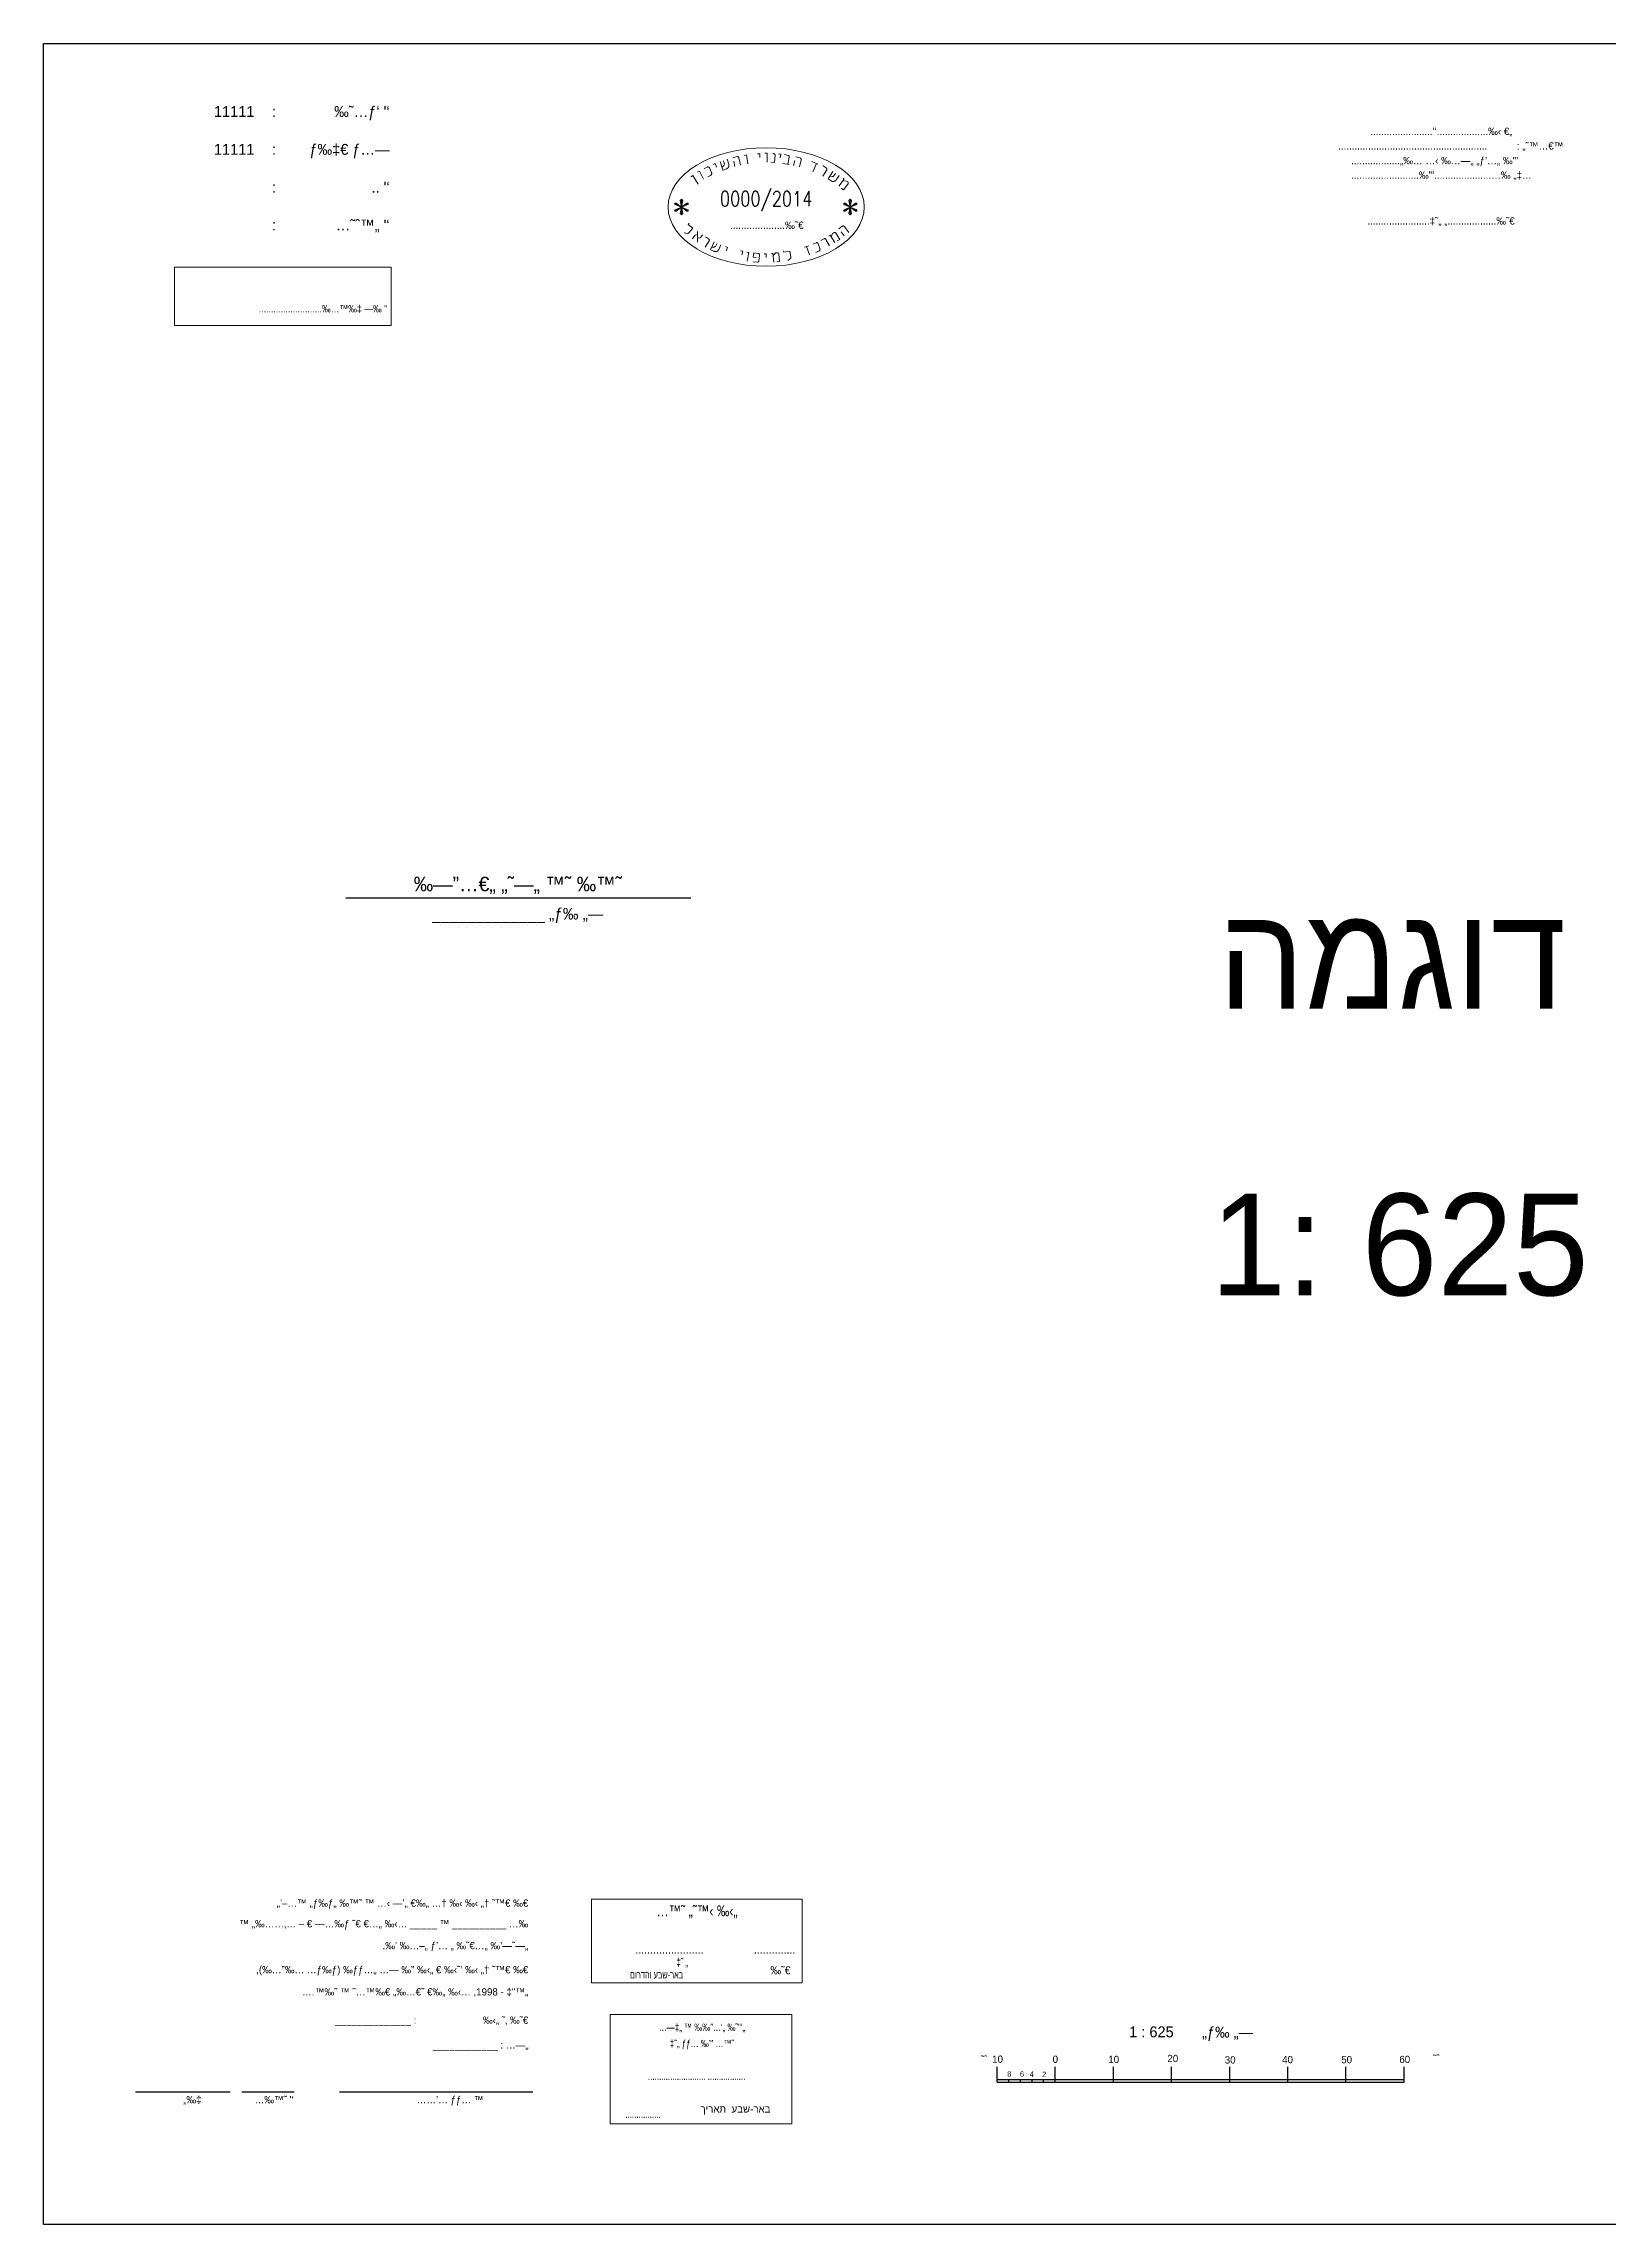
# Model space of a CAD drawing. Header units: millimetres. Extents: x 178072 to 181473, y 610673 to 612173.
# Drawn here: x 178071.7 to 178340.8, y 610673.2 to 611048.2 of the extents above; entities that cross this region are included whole.
import ezdxf
from ezdxf.enums import TextEntityAlignment as Align

# ---------------------------------------------------------------- set-up
doc = ezdxf.new("R2010")
doc.units = ezdxf.units.MM
doc.header["$LTSCALE"] = 6
doc.layers.add('DS-Hat', color=5, linetype='Continuous', lineweight=15)
doc.layers.add('T', color=6, linetype='Continuous', lineweight=15)
for name, color, linetype in [('REMARKS', 7, 'Continuous'), ('TR_GILAYON', 7, 'Continuous'), ('TR_GILYON', 7, 'Continuous')]:
    doc.layers.add(name, color=color, linetype=linetype)
doc.styles.add('C', font='complex.shx')
doc.styles.add('H', font='SIMPHEB')
doc.styles.add('HEBTEXT', font='HEBTXT.SHX')
doc.styles.add('style1', font='tovana02.shx')
doc.styles.add('TRHEBTXT', font='HEBTXT.SHX')

# ---------------------------------------------------------------- blocks, each defined once
blk = doc.blocks.new('RISH-MAX')
at = {"layer": 'TR_GILAYON'}
blk.add_lwpolyline([(0, 0), (0, 600), (700, 600), (700, 0)], close=True, dxfattribs=at)
blk = doc.blocks.new('5')
at = {"color": 3}
for p, q in [((-0.06996200431525068, 0.293887950342981), (0.004914705046381584, 0.293887950342981)), ((0.004914705046381584, 0.1688463168875813), (0.004667587193701195, 0.1688463168875813)), ((0.004914705046381584, 0.293887950342981), (0.004914705046381584, 0.1688463168875813))]:
    blk.add_line(p, q, dxfattribs=at)
blk = doc.blocks.new('8')
at = {"color": 3}
for p, q in [((-0.1519817995097128, 0.3006811191109549), (-0.1020639932686223, 0.3006811191109549)), ((-0.1020639932686223, 0.2255572918966422), (-0.1023111111213026, 0.2255572918966422)), ((-0.1020639932686223, 0.0006800459590685648), (-0.1023111111213026, 0.0006800459590685648)), ((-0.1020639932686223, 0.3006811191109549), (-0.1020639932686223, 0.0006800459590685648)), ((-0.00222838078644827, 0.3006811191109549), (-0.1020639932686223, 0.2255572918966422)), ((0.04768942545463517, 0.3006811191109549), (-0.00222838078644827, 0.3006811191109549)), ((-0.00222838078644827, 0.0006800459590685648), (0.09760723169572572, 0.0006800459590685648)), ((0.05164331109750009, 0.3004340012582745), (0.04768942545463517, 0.3006811191109549)), ((0.0555971967403579, 0.2999397655529172), (0.05164331109750009, 0.3004340012582745)), ((0.05930396453053532, 0.2991984119948832), (0.0555971967403579, 0.2999397655529172)), ((0.06325785017339314, 0.2982099405841687), (0.05930396453053532, 0.2991984119948832)), ((0.06696461796357767, 0.296727233468097), (0.06325785017339314, 0.2982099405841687)), ((0.0704242679010747, 0.2952445263520218), (0.06696461796357767, 0.296727233468097)), ((0.07388391783857884, 0.2932675835305929), (0.0704242679010747, 0.2952445263520218)), ((0.07709644992339548, 0.2910435228564872), (0.07388391783857884, 0.2932675835305929)), ((0.08030898200821923, 0.288572344329701), (0.07709644992339548, 0.2910435228564872)), ((0.08302727838768931, 0.2861011658029149), (0.08030898200821923, 0.288572344329701)), ((0.08574557476715228, 0.283135751570768), (0.08302727838768931, 0.2861011658029149)), ((0.08821675329393486, 0.2799232194859478), (0.08574557476715228, 0.283135751570768)), ((0.09044081396804415, 0.276710687401124), (0.08821675329393486, 0.2799232194859478)), ((0.09217063893679978, 0.2732510374636234), (0.09044081396804415, 0.276710687401124)), ((0.09390046390554829, 0.2697913875261229), (0.09217063893679978, 0.2732510374636234)), ((0.09538317102161642, 0.2660846197359419), (0.09390046390554829, 0.2697913875261229)), ((0.09637164243233087, 0.2623778519457645), (0.09538317102161642, 0.2660846197359419)), ((0.09711299599037204, 0.2584239663029031), (0.09637164243233087, 0.2623778519457645)), ((0.09760723169572572, 0.2544700806600453), (0.09711299599037204, 0.2584239663029031)), ((0.09760723169572572, 0.2507633128698643), (0.09760723169572572, 0.2544700806600453)), ((0.09760723169572572, 0.0006800459590685648), (0.09760723169572572, 0.2507633128698643))]:
    blk.add_line(p, q, dxfattribs=at)
blk = doc.blocks.new('1')
at = {"color": 3}
for p, q in [((-0.07784212359377563, 0.3528842936251166), (-0.07808924144645601, 0.3528842936251166)), ((-0.07784212359377563, 0.3029664873840296), (-0.07784212359377563, 0.3528842936251166)), ((0.1218291013705795, 0.3029664873840296), (-0.07784212359377563, 0.3029664873840296)), ((0, 0), (0.09983561248217399, 0.04991780624108699)), ((0.09983561248217399, 0.04991780624108699), (0.1032952624196781, 0.05362457403126797)), ((0.1032952624196781, 0.05362457403126797), (0.1065077945045019, 0.05733134182144894)), ((0.1065077945045019, 0.05733134182144894), (0.1092260908839648, 0.06128522746430676)), ((0.1092260908839648, 0.06128522746430676), (0.1119443872634278, 0.06548623095984496)), ((0.1119443872634278, 0.06548623095984496), (0.1141684479375371, 0.06993435230806)), ((0.1141684479375371, 0.06993435230806), (0.116145390758966, 0.07438247365627504)), ((0.116145390758966, 0.07438247365627504), (0.1178752157277216, 0.07883059500449008)), ((0.1178752157277216, 0.07883059500449008), (0.1193579228437898, 0.08352583420538551)), ((0.1193579228437898, 0.08352583420538551), (0.1203463942545042, 0.08846819125895777)), ((0.1203463942545042, 0.08846819125895777), (0.1213348656652187, 0.0931634304598532)), ((0.1213348656652187, 0.0931634304598532), (0.1218291013705795, 0.09810578751342547)), ((0.1218291013705795, 0.1030481445669977), (0.1218291013705795, 0.3029664873840296)), ((0.1218291013705795, 0.09810578751342547), (0.1218291013705795, 0.1030481445669977))]:
    blk.add_line(p, q, dxfattribs=at)
blk = doc.blocks.new('7')
at = {"color": 3}
for p, q in [((0.05063146496447501, 0.3006811191109549), (-0.0993690716114699, 0.3006811191109549)), ((-0.0993690716114699, 0.3006811191109549), (-0.0993690716114699, 0.1506805825350099)), ((-0.0993690716114699, 0.1506805825350099), (0.0007136587233844693, 0.1506805825350099)), ((-0.0993690716114699, 0.0006800459590685648), (0.05063146496447501, 0.0006800459590685648)), ((0.0007136587233844693, 0.1506805825350099), (0.0004665408707111851, 0.1506805825350099)), ((0.05458535060733283, 0.3004340012582745), (0.05063146496447501, 0.3006811191109549)), ((0.05063146496447501, 0.0006800459590685648), (0.05458535060733283, 0.0009271638117489545)), ((0.05829211839751736, 0.2999397655529172), (0.05458535060733283, 0.3004340012582745)), ((0.05458535060733283, 0.0009271638117489545), (0.05829211839751736, 0.001174281664425791)), ((0.06224600404037517, 0.2991984119948832), (0.05829211839751736, 0.2999397655529172)), ((0.05829211839751736, 0.001174281664425791), (0.06224600404037517, 0.001915635222463408)), ((0.06595277183055259, 0.2982099405841687), (0.06224600404037517, 0.2991984119948832)), ((0.06224600404037517, 0.001915635222463408), (0.06595277183055259, 0.003151224485854698)), ((0.06965953962073002, 0.296727233468097), (0.06595277183055259, 0.2982099405841687)), ((0.06595277183055259, 0.003151224485854698), (0.06965953962073002, 0.004386813749249541)), ((0.07311918955823415, 0.2952445263520218), (0.06965953962073002, 0.296727233468097)), ((0.06965953962073002, 0.004386813749249541), (0.07311918955823415, 0.006116638717998057)), ((0.07657883949573119, 0.2932675835305929), (0.07311918955823415, 0.2952445263520218)), ((0.07311918955823415, 0.006116638717998057), (0.07657883949573119, 0.008093581539426964)), ((0.08003848943323533, 0.2910435228564872), (0.07657883949573119, 0.2932675835305929)), ((0.07657883949573119, 0.008093581539426964), (0.08003848943323533, 0.01031764221353626)), ((0.08300390366537869, 0.288572344329701), (0.08003848943323533, 0.2910435228564872)), ((0.08003848943323533, 0.01031764221353626), (0.08300390366537869, 0.01254170288764556)), ((0.08596931789752205, 0.2861011658029149), (0.08300390366537869, 0.288572344329701)), ((0.08300390366537869, 0.01254170288764556), (0.08596931789752205, 0.01525999926710853)), ((0.08844049642431173, 0.283135751570768), (0.08596931789752205, 0.2861011658029149)), ((0.08596931789752205, 0.01525999926710853), (0.08844049642431173, 0.01822541349925189)), ((0.09091167495109431, 0.2799232194859478), (0.08844049642431173, 0.283135751570768)), ((0.08844049642431173, 0.01822541349925189), (0.09091167495109431, 0.02119082773139525)), ((0.09313573562520361, 0.276710687401124), (0.09091167495109431, 0.2799232194859478)), ((0.09091167495109431, 0.02119082773139525), (0.09313573562520361, 0.02465047766889938)), ((0.09511267844663251, 0.2732510374636234), (0.09313573562520361, 0.276710687401124)), ((0.09313573562520361, 0.02465047766889938), (0.09511267844663251, 0.02786300975371958)), ((0.09659538556270775, 0.2697913875261229), (0.09511267844663251, 0.2732510374636234)), ((0.09511267844663251, 0.02786300975371958), (0.09659538556270775, 0.03156977754390056)), ((0.09807809267877587, 0.2660846197359419), (0.09659538556270775, 0.2697913875261229)), ((0.09659538556270775, 0.03156977754390056), (0.09807809267877587, 0.03527654533408153)), ((0.09906656408949033, 0.2623778519457645), (0.09807809267877587, 0.2660846197359419)), ((0.09807809267877587, 0.03527654533408153), (0.09906656408949033, 0.03898331312425896)), ((0.09980791764752439, 0.2584239663029031), (0.09906656408949033, 0.2623778519457645)), ((0.09906656408949033, 0.03898331312425896), (0.09980791764752439, 0.04293719876712032)), ((0.1003021533528852, 0.2544700806600453), (0.09980791764752439, 0.2584239663029031)), ((0.09980791764752439, 0.04293719876712032), (0.1003021533528852, 0.04664396655729774)), ((0.1005492712055656, 0.2507633128698643), (0.1003021533528852, 0.2544700806600453)), ((0.1003021533528852, 0.04664396655729774), (0.1005492712055656, 0.05059785220015556)), ((0.1005492712055656, 0.05059785220015556), (0.1005492712055656, 0.2507633128698643))]:
    blk.add_line(p, q, dxfattribs=at)
blk = doc.blocks.new('6')
at = {"color": 3}
for p, q in [((-0.04026699066984207, 0.3006811191109549), (0.03460971869179019, 0.3006811191109549)), ((0.03460971869179019, 0.0006800459590685648), (0.0343626008391098, 0.0006800459590685648)), ((0.03460971869179019, 0.3006811191109549), (0.03460971869179019, 0.0006800459590685648))]:
    blk.add_line(p, q, dxfattribs=at)
blk = doc.blocks.new('9')
at = {"color": 3}
for p, q in [((-0.07391865020313304, 0.303398398456082), (0.07583476852013149, 0.303398398456082)), ((0.0009580591584992248, 0.003397325304195675), (0.0007109413058188352, 0.003397325304195675)), ((0.0009580591584992248, 0.303398398456082), (0.0009580591584992248, 0.003397325304195675)), ((0.07583476852013149, 0.303398398456082), (0.0755876506674511, 0.303398398456082))]:
    blk.add_line(p, q, dxfattribs=at)
blk = doc.blocks.new('0')
at = {"color": 3}
for p, q in [((-0.09626269296067846, 0.2970742190339948), (-0.09650981081335885, 0.2970742190339948)), ((0.02853182264203724, 0.2970742190339948), (-0.09626269296067846, 0.2970742190339948)), ((0.02284811203043091, -0.0004556755911053756), (0.02754335123132279, 0.001027031524966304)), ((0.02754335123132279, 0.001027031524966304), (0.03223859043222177, 0.002756856493718374)), ((0.03248570828489505, 0.2968271011813144), (0.02853182264203724, 0.2970742190339948)), ((0.03223859043222177, 0.002756856493718374), (0.03668671178043326, 0.00473379931514728)), ((0.03619247607507958, 0.2963328654759572), (0.03248570828489505, 0.2968271011813144)), ((0.0401463617179374, 0.2955915119179231), (0.03619247607507958, 0.2963328654759572)), ((0.03668671178043326, 0.00473379931514728), (0.04088771527597146, 0.007204977841933413)), ((0.04385312950811482, 0.2946030405072086), (0.0401463617179374, 0.2955915119179231)), ((0.04088771527597146, 0.007204977841933413), (0.04508871877150966, 0.009676156368719546)), ((0.04755989729829224, 0.293120333391137), (0.04385312950811482, 0.2946030405072086)), ((0.04508871877150966, 0.009676156368719546), (0.04904260441436747, 0.01264157060086291)), ((0.05126666508847677, 0.2916376262750617), (0.04755989729829224, 0.293120333391137)), ((0.04904260441436747, 0.01264157060086291), (0.05299649005722529, 0.01560698483300627)), ((0.05447919717330052, 0.2896606834536328), (0.05126666508847677, 0.2916376262750617)), ((0.05299649005722529, 0.01560698483300627), (0.05645613999472943, 0.0190666347705104)), ((0.05793884711079755, 0.2874366227795271), (0.05447919717330052, 0.2896606834536328)), ((0.05645613999472943, 0.0190666347705104), (0.05991578993222646, 0.02252628470801099)), ((0.06090426134294091, 0.284965444252741), (0.05793884711079755, 0.2874366227795271)), ((0.05991578993222646, 0.02252628470801099), (0.06288120416436982, 0.0264801703508688)), ((0.06386967557508427, 0.2824942657259548), (0.06090426134294091, 0.284965444252741)), ((0.06288120416436982, 0.0264801703508688), (0.06584661839651318, 0.03043405599372662)), ((0.06658797195455435, 0.2795288514938079), (0.06386967557508427, 0.2824942657259548)), ((0.06584661839651318, 0.03043405599372662), (0.06831779692330286, 0.03463505948926482)), ((0.06881203262865654, 0.2763163194089877), (0.06658797195455435, 0.2795288514938079)), ((0.06831779692330286, 0.03463505948926482), (0.07078897545008545, 0.03883606298479947)), ((0.07103609330276583, 0.273103787324164), (0.06881203262865654, 0.2763163194089877)), ((0.07078897545008545, 0.03883606298479947), (0.07276591827151435, 0.04328418433301806)), ((0.07301303612419474, 0.2696441373866634), (0.07103609330276583, 0.273103787324164)), ((0.07276591827151435, 0.04328418433301806), (0.07449574324026997, 0.04797942353390994)), ((0.07474286109294326, 0.2661844874491628), (0.07301303612419474, 0.2696441373866634)), ((0.07449574324026997, 0.04797942353390994), (0.0759784503563381, 0.05267466273480537)), ((0.0759784503563381, 0.2624777196589818), (0.07474286109294326, 0.2661844874491628)), ((0.07696692176705255, 0.2587709518688044), (0.0759784503563381, 0.2624777196589818)), ((0.0759784503563381, 0.05267466273480537), (0.07696692176705255, 0.0573699019357008)), ((0.07795539317776701, 0.254817066225943), (0.07696692176705255, 0.2587709518688044)), ((0.07696692176705255, 0.0573699019357008), (0.07770827532509372, 0.06231225898927306)), ((0.07770827532509372, 0.06231225898927306), (0.0782025110304474, 0.06725461604284533)), ((0.0782025110304474, 0.2508631805830852), (0.07795539317776701, 0.254817066225943)), ((0.07844962888312779, 0.2471564127929042), (0.0782025110304474, 0.2508631805830852)), ((0.0782025110304474, 0.06725461604284533), (0.07844962888312779, 0.07194985524374076)), ((0.07844962888312779, 0.07194985524374076), (0.07844962888312779, 0.2471564127929042)), ((-0.09626269296067846, -0.002926854117891509), (0.003572919521495521, -0.002926854117891509)), ((0.003572919521495521, -0.002926854117891509), (0.008515276575067787, -0.002679736265211119)), ((0.008515276575067787, -0.002679736265211119), (0.01321051577595966, -0.002185500559853892)), ((0.01321051577595966, -0.002185500559853892), (0.01815287282953193, -0.001444147001819829)), ((0.01815287282953193, -0.001444147001819829), (0.02284811203043091, -0.0004556755911053756))]:
    blk.add_line(p, q, dxfattribs=at)
blk = doc.blocks.new('3')
at = {"color": 3}
for p, q in [((-0.09322148987719459, 0.2990275471804686), (-0.09346860772987498, 0.2990275471804686)), ((0.03157302572552112, 0.2990275471804686), (-0.09322148987719459, 0.2990275471804686)), ((0.03552691136837893, 0.2987804293277883), (0.03157302572552112, 0.2990275471804686)), ((0.03948079701123675, 0.298286193622431), (0.03552691136837893, 0.2987804293277883)), ((0.04318756480142127, 0.297544840064397), (0.03948079701123675, 0.298286193622431)), ((0.04714145044427909, 0.2965563686536825), (0.04318756480142127, 0.297544840064397)), ((0.05060110038177612, 0.2950736615376108), (0.04714145044427909, 0.2965563686536825)), ((0.05430786817196065, 0.2935909544215356), (0.05060110038177612, 0.2950736615376108)), ((0.05776751810945768, 0.2916140116001067), (0.05430786817196065, 0.2935909544215356)), ((0.06098005019428143, 0.2893899509260009), (0.05776751810945768, 0.2916140116001067)), ((0.06394546442642479, 0.2869187723992148), (0.06098005019428143, 0.2893899509260009)), ((0.06691087865856815, 0.2844475938724287), (0.06394546442642479, 0.2869187723992148)), ((0.06962917503803823, 0.2814821796402818), (0.06691087865856815, 0.2844475938724287)), ((0.07210035356482081, 0.2782696475554616), (0.06962917503803823, 0.2814821796402818)), ((0.07407729638624971, 0.2750571154706378), (0.07210035356482081, 0.2782696475554616)), ((0.07605423920767862, 0.2715974655331372), (0.07407729638624971, 0.2750571154706378)), ((0.07778406417643424, 0.2681378155956367), (0.07605423920767862, 0.2715974655331372)), ((0.07901965343982198, 0.2644310478054557), (0.07778406417643424, 0.2681378155956367)), ((0.08025524270321682, 0.2607242800152783), (0.07901965343982198, 0.2644310478054557)), ((0.08099659626125089, 0.2567703943724169), (0.08025524270321682, 0.2607242800152783)), ((0.08149083196661167, 0.2528165087295591), (0.08099659626125089, 0.2567703943724169)), ((0.08149083196661167, 0.2491097409393781), (0.08149083196661167, 0.2528165087295591)), ((0.08149083196661167, -0.0009735259714176436), (0.08149083196661167, 0.2491097409393781))]:
    blk.add_line(p, q, dxfattribs=at)
blk = doc.blocks.new('11')
at = {"color": 3}
for p, q in [((-0.1031256652134331, 0.3002363087450384), (-0.1033727830661064, 0.3002363087450384)), ((-0.1031256652134331, 0.1751946752896387), (-0.1033727830661064, 0.1751946752896387)), ((0.04687487136251178, 0.3002363087450384), (-0.1031256652134331, 0.3002363087450384)), ((-0.1031256652134331, 0.0002352355931520833), (-0.1031256652134331, 0.1751946752896387)), ((0.0508287570053696, 0.299989190892358), (0.04687487136251178, 0.3002363087450384)), ((0.05453552479554702, 0.2994949551870008), (0.0508287570053696, 0.299989190892358)), ((0.05848941043840483, 0.2987536016289667), (0.05453552479554702, 0.2994949551870008)), ((0.06219617822858936, 0.2977651302182522), (0.05848941043840483, 0.2987536016289667)), ((0.06590294601876678, 0.2962824231021806), (0.06219617822858936, 0.2977651302182522)), ((0.0696097138089442, 0.2947997159861053), (0.06590294601876678, 0.2962824231021806)), ((0.07282224589376796, 0.2928227731646764), (0.0696097138089442, 0.2947997159861053)), ((0.0762818958312721, 0.2905987124905707), (0.07282224589376796, 0.2928227731646764)), ((0.07924731006341545, 0.2881275339637845), (0.0762818958312721, 0.2905987124905707)), ((0.08221272429555881, 0.2856563554369984), (0.07924731006341545, 0.2881275339637845)), ((0.0846839028223485, 0.2826909412048515), (0.08221272429555881, 0.2856563554369984)), ((0.08715508134913108, 0.2794784091200313), (0.0846839028223485, 0.2826909412048515)), ((0.08937914202324038, 0.2762658770352076), (0.08715508134913108, 0.2794784091200313)), ((0.09135608484466928, 0.272806227097707), (0.08937914202324038, 0.2762658770352076)), ((0.0930859098134178, 0.2693465771602064), (0.09135608484466928, 0.272806227097707)), ((0.09432149907681264, 0.2656398093700254), (0.0930859098134178, 0.2693465771602064)), ((0.0953099704875271, 0.261933041579848), (0.09432149907681264, 0.2656398093700254)), ((0.09605132404556116, 0.2579791559369866), (0.0953099704875271, 0.261933041579848)), ((0.09654555975092194, 0.2540252702941288), (0.09605132404556116, 0.2579791559369866)), ((0.09679267760360233, 0.2503185025039478), (0.09654555975092194, 0.2540252702941288)), ((0.09679267760360233, 0.0002352355931520833), (0.09679267760360233, 0.2503185025039478))]:
    blk.add_line(p, q, dxfattribs=at)
blk = doc.blocks.new('4')
at = {"color": 3}
for p, q in [((-0.1196809798810463, 0.2990275471804686), (-0.1196809798810463, -0.0009735259714176436)), ((-0.1196809798810463, 0.09910920436343673), (-0.04480427051941405, 0.1364240001179127)), ((-0.04480427051941405, 0.1364240001179127), (-0.01984536739887233, 0.1613829032384579)), ((-0.01984536739887233, 0.1613829032384579), (-0.007489474764938109, 0.1865889242116801)), ((-0.007489474764938109, 0.2864245366938576), (-0.007736592617618498, 0.2864245366938576)), ((-0.007489474764938109, 0.1865889242116801), (-0.007489474764938109, 0.2864245366938576)), ((0.017716546208284, -0.0002321724133800274), (0.02389449252525111, 0.0005091811446540362)), ((0.02389449252525111, 0.0005091811446540362), (0.0303195566948915, 0.001497652555368489)), ((0.0303195566948915, 0.001497652555368489), (0.03649750301185861, 0.002980359671440169)), ((0.03649750301185861, 0.002980359671440169), (0.04242833147614533, 0.004710184640192239)), ((0.04242833147614533, 0.004710184640192239), (0.04835915994043916, 0.006687127461621145)), ((0.04835915994043916, 0.006687127461621145), (0.05428998840472588, 0.009158305988407278)), ((0.05428998840472588, 0.009158305988407278), (0.0599736990163322, 0.0118766023678738)), ((0.0599736990163322, 0.0118766023678738), (0.06565740962794564, 0.01459489874733677)), ((0.06565740962794564, 0.01459489874733677), (0.07109400238687158, 0.01780743083216052)), ((0.07109400238687158, 0.01780743083216052), (0.07653059514580463, 0.0215141986223415)), ((0.07653059514580463, 0.0215141986223415), (0.08147295219937689, 0.02522096641251892)), ((0.08147295219937689, 0.02522096641251892), (0.08641530925294916, 0.02917485205538028)), ((0.08641530925294916, 0.02917485205538028), (0.09111054845384103, 0.03337585555091493)), ((0.09111054845384103, 0.03337585555091493), (0.09555866980205963, 0.03782397689912997)), ((0.09555866980205963, 0.03782397689912997), (0.09975967329759783, 0.0425192161000254)), ((0.09975967329759783, 0.0425192161000254), (0.103960676793136, 0.04746157315359767)), ((0.103960676793136, 0.04746157315359767), (0.1076674445833135, 0.05265104805985032)), ((0.1076674445833135, 0.05265104805985032), (0.1111270945208176, 0.05784052296610298)), ((0.1111270945208176, 0.05784052296610298), (0.1143396266056342, 0.06327711572503247)), ((0.1143396266056342, 0.06327711572503247), (0.1173050408377776, 0.06896082633664236)), ((0.1173050408377776, 0.06896082633664236), (0.1197762193645673, 0.07464453694825224)), ((0.1197762193645673, 0.07464453694825224), (0.122247397891357, 0.08057536541253896)), ((0.122247397891357, 0.08057536541253896), (0.1242243407127859, 0.08650619387682568)), ((0.1242243407127859, 0.08650619387682568), (0.1259541656815344, 0.09268414019379279)), ((0.1259541656815344, 0.09268414019379279), (0.1274368727976025, 0.0988620865107599)), ((0.1274368727976025, 0.0988620865107599), (0.1284253442083241, 0.1050400328277235)), ((0.1284253442083241, 0.1050400328277235), (0.1294138156190314, 0.1114650969973709)), ((0.1294138156190314, 0.1114650969973709), (0.1299080513243922, 0.1176430433143345)), ((0.1299080513243922, 0.2990275471804686), (0.1296609334717118, 0.2990275471804686)), ((0.1299080513243922, 0.124068107483982), (0.1299080513243922, 0.2990275471804686)), ((0.1299080513243922, 0.1176430433143345), (0.1299080513243922, 0.124068107483982)), ((-0.1196809798810463, -0.0009735259714176436), (0.005113535721676499, -0.0009735259714176436)), ((0.005113535721676499, -0.0009735259714176436), (0.0112914820386365, -0.000726408118737254)), ((0.0112914820386365, -0.000726408118737254), (0.017716546208284, -0.0002321724133800274))]:
    blk.add_line(p, q, dxfattribs=at)
blk = doc.blocks.new('2')
at = {"color": 3}
for p, q in [((-0.1071464263888373, 0.2990275471804686), (0.09252479857551066, -0.0009735259714176436)), ((-0.1066521906834836, 0.1317287609170208), (-0.1071464263888373, 0.1280219931268398)), ((-0.1071464263888373, 0.1280219931268398), (-0.1071464263888373, 0.124068107483982)), ((-0.1071464263888373, 0.124068107483982), (-0.1071464263888373, -0.0009735259714176436)), ((-0.1059108371254496, 0.1356826465598786), (-0.1066521906834836, 0.1317287609170208)), ((-0.1046752478620547, 0.1393894143500596), (-0.1059108371254496, 0.1356826465598786)), ((-0.1034396585986599, 0.143096182140237), (-0.1046752478620547, 0.1393894143500596)), ((-0.1017098336299114, 0.146802949930418), (-0.1034396585986599, 0.143096182140237)), ((-0.09973289080848247, 0.1500154820152382), (-0.1017098336299114, 0.146802949930418)), ((-0.09775594798705356, 0.1534751319527423), (-0.09973289080848247, 0.1500154820152382)), ((-0.09528476946026387, 0.1564405461848857), (-0.09775594798705356, 0.1534751319527423)), ((-0.0925664730808009, 0.159405960417029), (-0.09528476946026387, 0.1564405461848857)), ((-0.06760756996025208, 0.1843648635375708), (-0.0925664730808009, 0.159405960417029)), ((0.0280270390263837, 0.1136891576714767), (0.07794484526747425, 0.1636069639125672)), ((0.07794484526747425, 0.1636069639125672), (0.08066314164693722, 0.1665723781447106)), ((0.08066314164693722, 0.1665723781447106), (0.0831343201737269, 0.169537792376854)), ((0.0831343201737269, 0.169537792376854), (0.0853583808478291, 0.1727503244616777)), ((0.0853583808478291, 0.1727503244616777), (0.08708820581658472, 0.1762099743991783)), ((0.08708820581658472, 0.1762099743991783), (0.08881803078533324, 0.1799167421893557)), ((0.08881803078533324, 0.1799167421893557), (0.09005362004872808, 0.1836235099795367)), ((0.09005362004872808, 0.1836235099795367), (0.09128920931212292, 0.1873302777697177)), ((0.09128920931212292, 0.1873302777697177), (0.09203056287015698, 0.1912841634125755)), ((0.09203056287015698, 0.1912841634125755), (0.09252479857551066, 0.1949909312027565)), ((0.09252479857551066, 0.2990275471804686), (0.09227768072283027, 0.2990275471804686)), ((0.09252479857551066, 0.1989448168456143), (0.09252479857551066, 0.2990275471804686)), ((0.09252479857551066, 0.1949909312027565), (0.09252479857551066, 0.1989448168456143)), ((-0.1071464263888373, -0.0009735259714176436), (-0.1073935442415177, -0.0009735259714176436)), ((0.09252479857551066, -0.0009735259714176436), (0.09227768072283027, -0.0009735259714176436))]:
    blk.add_line(p, q, dxfattribs=at)
blk = doc.blocks.new('13')
at = {"color": 3}
for p, q in [((-0.02027562593482202, 0.2994187105236676), (-0.02059065951062422, 0.2994187105236676)), ((0.004612026553743931, 0.2994187105236676), (-0.02027562593482202, 0.2994187105236676)), ((0.009022496615010311, 0.2991036769478619), (0.004612026553743931, 0.2994187105236676)), ((0.01343296667626959, 0.2987886433720597), (0.009022496615010311, 0.2991036769478619)), ((0.01752840316173376, 0.297843542644646), (0.01343296667626959, 0.2987886433720597)), ((0.02162383964719083, 0.2962683747656207), (0.01752840316173376, 0.297843542644646)), ((0.02571927613264791, 0.2946932068865991), (0.02162383964719083, 0.2962683747656207)), ((0.02949967904230277, 0.2928030054317716), (0.02571927613264791, 0.2946932068865991)), ((0.03328008195195764, 0.2902827368253362), (0.02949967904230277, 0.2928030054317716)), ((0.0367454512858103, 0.2877624682188973), (0.03328008195195764, 0.2902827368253362)), ((0.03989578704385366, 0.2849271660366561), (0.0367454512858103, 0.2877624682188973)), ((0.04304612280190412, 0.281461796702807), (0.03989578704385366, 0.2849271660366561)), ((0.04556639140833596, 0.2779964273689579), (0.04304612280190412, 0.281461796702807)), ((0.0477716264389727, 0.2745310580351052), (0.04556639140833596, 0.2779964273689579)), ((0.04997686146960234, 0.2704356215496482), (0.0477716264389727, 0.2745310580351052)), ((0.05155202934862757, 0.2666552186399933), (0.04997686146960234, 0.2704356215496482)), ((0.05281216365184349, 0.2622447485787269), (0.05155202934862757, 0.2666552186399933)), ((0.05375726437925721, 0.2581493120932663), (0.05281216365184349, 0.2622447485787269)), ((0.05438733153086872, 0.2537388420320035), (0.05375726437925721, 0.2581493120932663)), ((0.05470236510667092, 0.2493283719707406), (0.05438733153086872, 0.2537388420320035)), ((0.05470236510667092, -0.0004932536422934675), (0.05470236510667092, 0.2493283719707406)), ((-0.07036596448774901, -0.0004932536422934675), (0.05470236510667092, -0.0004932536422934675))]:
    blk.add_line(p, q, dxfattribs=at)
blk = doc.blocks.new('14')
at = {"color": 3}
for p, q in [((-0.1123556713333613, 0.2994187105236676), (-0.1126707049091635, 0.2994187105236676)), ((0.01271265826105861, 0.2994187105236676), (-0.1123556713333613, 0.2994187105236676)), ((0.01712312832232499, 0.2991036769478619), (0.01271265826105861, 0.2994187105236676)), ((0.02121856480778206, 0.2987886433720597), (0.01712312832232499, 0.2991036769478619)), ((0.02562903486904844, 0.297843542644646), (0.02121856480778206, 0.2987886433720597)), ((0.02972447135450551, 0.2962683747656207), (0.02562903486904844, 0.297843542644646)), ((0.03381990783996258, 0.2946932068865991), (0.02972447135450551, 0.2962683747656207)), ((0.03760031074961745, 0.2928030054317716), (0.03381990783996258, 0.2946932068865991)), ((0.04138071365927232, 0.2902827368253362), (0.03760031074961745, 0.2928030054317716)), ((0.04484608299312498, 0.2877624682188973), (0.04138071365927232, 0.2902827368253362)), ((0.04799641875116833, 0.2849271660366561), (0.04484608299312498, 0.2877624682188973)), ((0.05083172093340949, 0.281461796702807), (0.04799641875116833, 0.2849271660366561)), ((0.05366702311565064, 0.2779964273689579), (0.05083172093340949, 0.281461796702807)), ((0.05587225814628738, 0.2745310580351052), (0.05366702311565064, 0.2779964273689579)), ((0.05776245960111481, 0.2704356215496482), (0.05587225814628738, 0.2745310580351052)), ((0.05965266105594225, 0.2666552186399933), (0.05776245960111481, 0.2704356215496482)), ((0.06091279535915817, 0.2622447485787269), (0.05965266105594225, 0.2666552186399933)), ((0.06185789608657188, 0.2581493120932663), (0.06091279535915817, 0.2622447485787269)), ((0.0624879632381834, 0.2537388420320035), (0.06185789608657188, 0.2581493120932663)), ((0.0624879632381834, 0.2493283719707406), (0.0624879632381834, 0.2537388420320035)), ((0.0624879632381834, -0.0004932536422934675), (0.0624879632381834, 0.2493283719707406)), ((-0.1123556713333613, -0.0004932536422934675), (0.1125783017911104, -0.0004932536422934675)), ((0.1125783017911104, -0.0004932536422934675), (0.1122632682153082, -0.0004932536422934675))]:
    blk.add_line(p, q, dxfattribs=at)
blk = doc.blocks.new('12')
at = {"color": 3}
for p, q in [((-0.1067236050598765, 0.2964968092082927), (0.1182103680645952, 0.2964968092082927)), ((0.06812002951166818, 0.2964968092082927), (0.06812002951166818, -0.00341515495766842)), ((0.1182103680645952, 0.2964968092082927), (0.117895334488793, 0.2964968092082927))]:
    blk.add_line(p, q, dxfattribs=at)
blk = doc.blocks.new('15')
at = {"color": 3}
for p, q in [((-0.04181391118222422, 0.2960853665096117), (0.03312973365292038, 0.2960853665096117)), ((0.03312973365292038, 0.2960853665096117), (0.03312973365292038, -0.05391515764663524)), ((0.03312973365292038, -0.05391515764663524), (0.03307703066780476, -0.05391515764663524))]:
    blk.add_line(p, q, dxfattribs=at)
blk = doc.blocks.new('Bekoret-stamp')
at = {"layer": 'DS-Hat'}
for p, q in [((-2.474105619020378, 0.0953295842334434), (-2.438453273765802, 0.0953295842334434)), ((-2.474105619020378, 0.0953295842334434), (-2.117331093620713, -0.1190866330018245)), ((-2.474105619020378, 0.0953295842334434), (-2.474105619020378, 0.05967723897886756)), ((-2.117331093620713, 0.0953295842334434), (-2.474105619020378, -0.1190866330018245)), ((-2.474105619020378, 0.05967723897886756), (-2.117331093620713, -0.08318321489334224)), ((-2.117331093620713, 0.05967723897886756), (-2.474105619020378, -0.08318321489334224)), ((-2.438453273765802, 0.0953295842334434), (-2.152983438875289, -0.1190866330018245)), ((-2.152983438875289, 0.0953295842334434), (-2.438453273765802, -0.1190866330018245)), ((-2.295843892747499, 0.2025376928510738), (-2.331496238002075, 0.1666342747425915)), ((-2.331496238002075, 0.1666342747425915), (-2.259940474639016, -0.1903913235109762)), ((-2.259940474639016, 0.1666342747425915), (-2.331496238002075, -0.1903913235109762)), ((-2.295843892747499, 0.2025376928510738), (-2.295843892747499, -0.226043668765552)), ((-2.295843892747499, 0.2025376928510738), (-2.259940474639016, 0.1666342747425915)), ((-2.117331093620713, 0.0953295842334434), (-2.152983438875289, 0.0953295842334434)), ((-2.117331093620713, 0.0953295842334434), (-2.117331093620713, 0.05967723897886756)), ((2.443212990068929, 0.0953295842334434), (2.086438464669264, -0.1190866330018245)), ((2.086438464669264, 0.0953295842334434), (2.12209080992384, 0.0953295842334434)), ((2.086438464669264, 0.0953295842334434), (2.443212990068929, -0.1190866330018245)), ((2.086438464669264, 0.0953295842334434), (2.086438464669264, 0.05967723897886756)), ((2.443212990068929, 0.05967723897886756), (2.086438464669264, -0.08318321489334224)), ((2.086438464669264, 0.05967723897886756), (2.443212990068929, -0.08318321489334224)), ((2.407560644814353, 0.0953295842334434), (2.12209080992384, -0.1190866330018245)), ((2.12209080992384, 0.0953295842334434), (2.407560644814353, -0.1190866330018245)), ((2.26495126379605, 0.2025376928510738), (2.229047845687568, 0.1666342747425915)), ((2.300603609050626, 0.1666342747425915), (2.229047845687568, -0.1903913235109762)), ((2.229047845687568, 0.1666342747425915), (2.300603609050626, -0.1903913235109762)), ((2.26495126379605, 0.2025376928510738), (2.300603609050626, 0.1666342747425915)), ((2.26495126379605, 0.2025376928510738), (2.26495126379605, -0.226043668765552)), ((2.443212990068929, 0.0953295842334434), (2.407560644814353, 0.0953295842334434)), ((2.443212990068929, 0.0953295842334434), (2.443212990068929, 0.05967723897886756)), ((-2.474105619020378, -0.1190866330018245), (-2.474356691874284, -0.1190866330018245)), ((-2.474105619020378, -0.1190866330018245), (-2.474356691874284, -0.1190866330018245)), ((-2.474105619020378, -0.1190866330018245), (-2.474356691874284, -0.1190866330018245)), ((-2.474105619020378, -0.08318321489334224), (-2.474105619020378, -0.1190866330018245)), ((-2.438453273765802, -0.1190866330018245), (-2.474105619020378, -0.1190866330018245)), ((-2.331496238002075, -0.1903913235109762), (-2.295843892747499, -0.226043668765552)), ((-2.295843892747499, -0.226043668765552), (-2.296094965601405, -0.226043668765552)), ((-2.295843892747499, -0.226043668765552), (-2.296094965601405, -0.226043668765552)), ((-2.295843892747499, -0.226043668765552), (-2.296094965601405, -0.226043668765552)), ((-2.259940474639016, -0.1903913235109762), (-2.295843892747499, -0.226043668765552)), ((-2.152983438875289, -0.1190866330018245), (-2.117331093620713, -0.1190866330018245)), ((-2.117331093620713, -0.1190866330018245), (-2.117582166474619, -0.1190866330018245)), ((-2.117331093620713, -0.1190866330018245), (-2.117582166474619, -0.1190866330018245)), ((-2.117331093620713, -0.1190866330018245), (-2.117582166474619, -0.1190866330018245)), ((-2.117331093620713, -0.08318321489334224), (-2.117331093620713, -0.1190866330018245)), ((2.086438464669264, -0.08318321489334224), (2.086438464669264, -0.1190866330018245)), ((2.12209080992384, -0.1190866330018245), (2.086438464669264, -0.1190866330018245)), ((2.086438464669264, -0.1190866330018245), (2.086689537523171, -0.1190866330018245)), ((2.086438464669264, -0.1190866330018245), (2.086689537523171, -0.1190866330018245)), ((2.086438464669264, -0.1190866330018245), (2.086689537523171, -0.1190866330018245)), ((2.229047845687568, -0.1903913235109762), (2.26495126379605, -0.226043668765552)), ((2.300603609050626, -0.1903913235109762), (2.26495126379605, -0.226043668765552)), ((2.26495126379605, -0.226043668765552), (2.265202336649956, -0.226043668765552)), ((2.26495126379605, -0.226043668765552), (2.265202336649956, -0.226043668765552)), ((2.26495126379605, -0.226043668765552), (2.265202336649956, -0.226043668765552)), ((2.407560644814353, -0.1190866330018245), (2.443212990068929, -0.1190866330018245)), ((2.443212990068929, -0.08318321489334224), (2.443212990068929, -0.1190866330018245)), ((2.443212990068929, -0.1190866330018245), (2.443464062922835, -0.1190866330018245)), ((2.443212990068929, -0.1190866330018245), (2.443464062922835, -0.1190866330018245)), ((2.443212990068929, -0.1190866330018245), (2.443464062922835, -0.1190866330018245))]:
    blk.add_line(p, q, dxfattribs=at)
at = {"layer": 'DS-Hat', "color": 0}
blk.add_ellipse((-0.008766241118230766, -0.00931408090162833), major_axis=(-2.650000000000006, 0), ratio=0.6037735849056609, dxfattribs=at)
at = {"layer": 'DS-Hat', "yscale": 0.8000000000000007, "zscale": 0.8}
for name, p, xscale, rotation in [('4', (-1.084192066557591, 1.020018395428622), 0.8000000000000029, 18.83765743794297), ('11', (-0.7723227860986341, 1.106472056660611), 0.799999999999997, 13.32787042028223), ('6', (-0.5279611590480684, 1.151914353181375), 0.800000000000003, 9.154380431653385), ('5', (-0.1790026905512079, 1.188884620728398), 0.8000000000000012, 1.430828361940178), ('13', (0.1720324841045908, 1.194988894721703), 0.7999999999999999, 355.6051712308935), ('5', (0.3422761221497268, 1.180409482853459), 0.7999999999999987, 350.7354567750727), ('14', (0.5271120267068454, 1.151250678646306), 0.8000000000000015, 348.8804082319238), ('11', (0.8140941288465484, 1.088073272785699), 0.7999999999999989, 346.6868322376179), ('12', (1.208086541998654, 0.9665782389814552), 0.800000000000002, 335.7912327964297), ('15', (-1.887617047247836, 0.6255666783045477), 0.7999999999999973, 32.33801736962504), ('6', (-1.722352320416469, 0.7318395116357621), 0.7999999999999998, 27.9079993218037), ('0', (-1.518645792347918, 0.8417077154758914), 0.7999999999999978, 23.94367715482451), ('5', (-1.307728436253257, 0.938968091685382), 0.7999999999999975, 20.60682103324649), ('3', (1.470748113877981, 0.8548028195991471), 0.7999999999999994, 329.6429875729256), ('4', (1.743137912616952, 0.6992892036707836), 0.8, 326.3333279997032), ('8', (2.015527711355929, 0.5000373716670232), 0.7999999999999976, 321.8259527941418), ('1', (-2.220270828760924, -0.7080203294940368), 0.8000000000000023, 320.9309544397398), ('11', (2.165258723082495, -0.7423514623789309), 0.7999999999999995, 37.66971197814314), ('2', (-1.926159193949907, -0.9169026952978605), 0.7999999999999976, 325.8230851544508), ('3', (-1.707144637495709, -1.063088709549742), 0.7999999999999982, 328.9349136876143), ('4', (-1.423287491249312, -1.205119115758972), 0.8000000000000036, 335.3633170391548), ('5', (-1.137453337700343, -1.320252897649663), 0.7999999999999995, 339.9602327585634), ('1', (0.578655504907978, -1.458913261109178), 0.7999999999999964, 10.79506172523626), ('9', (1.161278278697559, -1.305699539024122), 0.7999999999999967, 18.41974357375568), ('0', (1.403946542977302, -1.205865704654581), 0.7999999999999975, 20.37831899591846), ('3', (1.641781613416192, -1.092112531668764), 0.7999999999999998, 27.66020751884547), ('8', (1.913074054455137, -0.9277571632351673), 0.8000000000000012, 31.98259925278809), ('5', (-0.6989324792103631, -1.435098751393316), 0.7999999999999992, 346.726467819538), ('6', (-0.5463846705014603, -1.468439068941503), 0.800000000000002, 349.1485643090203), ('7', (-0.288960218848338, -1.497016482573525), 0.8000000000000015, 353.8255007810028), ('8', (0.2783269872962322, -1.49091694767689), 0.7999999999999989, 5.459037805532819)]:
    blk.add_blockref(name, p, dxfattribs=dict(at, xscale=xscale, rotation=rotation))
at = {"layer": 'DS-Hat', "xscale": 0.7999999999999972, "yscale": 0.8000000000000007, "zscale": 0.8}
for name, p in [('6', (-0.01008999558641932, 1.199647870989338)), ('5', (-0.008766241118237872, -1.509149445000254))]:
    blk.add_blockref(name, p, dxfattribs=at)
at = {"layer": 'DS-Hat', "style": 'H'}
blk.add_text('....................‰˜€', height=0.2, dxfattribs=at).set_placement((0.01008999481182826, -0.6032335939274667), align=Align.CENTER)
at = {"layer": 'DS-Hat', "style": 'C', "width": 0.8}
blk.add_attdef('0000/00', text='', height=0.4, dxfattribs=at).set_placement((-0.008532125891676401, 0.1847440576336332), align=Align.MIDDLE)
blk = doc.blocks.new('SCL625')
at = {"layer": 'TR_GILAYON'}
for p, q in [((-63.00623434921772, 24.81620013510383), (-63.00623434921772, 29.01620013510365)), ((-63.00623434921772, 24.81620013510383), (-63.00623434921772, 29.01620013510365)), ((-63.00623434921772, 25.51620013510365), (48.99376565078228, 25.51620013510365)), ((-63.00623434921772, 24.81620013510383), (48.99376565078228, 24.81620013510383)), ((-59.80623434921772, 24.81620013510383), (-59.80623434921772, 25.51620013510365)), ((-56.60623434921771, 24.81620013510383), (-56.60623434921771, 25.51620013510365)), ((-53.40623434921771, 24.81620013510383), (-53.40623434921771, 25.51620013510365)), ((-50.20623434921771, 24.81620013510383), (-50.20623434921771, 25.51620013510365)), ((-47.00623434921772, 24.81620013510383), (-47.00623434921772, 29.01620013510365)), ((-47.00623434921772, 24.81620013510383), (-47.00623434921772, 25.51620013510365)), ((-31.00623434921772, 24.81620013510383), (-31.00623434921772, 29.01620013510365)), ((-15.00623434921772, 24.81620013510383), (-15.00623434921772, 29.01620013510365)), ((0.9937656507822794, 24.81620013510383), (0.9937656507822794, 29.01620013510365)), ((16.99376565078228, 24.81620013510383), (16.99376565078228, 29.01620013510365)), ((32.99376565078228, 24.81620013510383), (32.99376565078228, 29.01620013510365)), ((48.99376565078228, 24.81620013510383), (48.99376565078228, 29.01620013510365))]:
    blk.add_line(p, q, dxfattribs=at)
at = {"layer": 'TR_GILAYON', "style": 'HEBTEXT'}
for s, height, p in [('1 : 625', 3, (-26.67807728652861, 37.12443142963139)), ('„ƒ‰ „—', 3, (-6.601113938075287, 37.02774274983949)), ('0', 2, (-47.72991882216997, 30.08532468277531)), ('10', 2, (-32.40982892556276, 30.02578901170318)), ('20', 2, (-16.14696488878463, 30.28360937988873)), ('30', 2, (-0.3554883189088069, 29.89512421678774)), ('40', 2, (15.43598904460072, 29.98618233424168)), ('50 ', 2, (31.69885308137885, 29.98618233424168)), ('60', 2, (47.69446811192231, 30.0357535085318)), ('8', 1.5, (-60.23669549882481, 26.26832157081481)), ('6', 1.5, (-56.74249288454939, 26.27141835085604)), ('4', 1.5, (-54.04794307003846, 26.22804073678822)), ('2', 1.5, (-50.62939447217951, 26.16082287099243))]:
    blk.add_text(s, height=height, dxfattribs=at).set_placement(p)
for s, p in [('˜ˆ', (-65.67490059988432, 30.05629147094714)), ('10', (-61.39746716849095, 30.10350789722543)), ('˜ˆ', (58.78687683674156, 30.33069131964839))]:
    blk.add_text(s, height=2, dxfattribs=at).set_placement(p, align=Align.RIGHT)

msp = doc.modelspace()

# ---------------------------------------------------------------- linework, layer by layer
at = {"layer": 'REMARKS', "ltscale": 0.25}
for p, q in [((178103.7812116553, 610695.8847391824), (178087.4907102619, 610695.8847391824)), ((178114.7812116684, 610695.8847391824), (178105.7812116593, 610695.8847391824)), ((178155.8375349881, 610695.8847391824), (178122.571109456, 610695.8847391824))]:
    msp.add_line(p, q, dxfattribs=at)
at = {"layer": 'T'}
for p, q in [((178131.447807159, 611009.7188006069), (178094.2040559629, 611009.7188006069)), ((178094.2040559629, 611009.7188006069), (178094.2040559629, 610999.7188006069)), ((178131.447807159, 610999.7188006069), (178131.447807159, 611009.7188006069)), ((178094.2040559629, 610999.7188006069), (178131.447807159, 610999.7188006069)), ((178200.3827494823, 610709.2535327488), (178169.1327494823, 610709.2535327488)), ((178169.1327494823, 610709.2535327488), (178169.1327494823, 610690.4389782342)), ((178200.3827494823, 610690.4389782342), (178200.3827494823, 610709.2535327488)), ((178169.1327494823, 610690.4389782342), (178200.3827494823, 610690.4389782342))]:
    msp.add_line(p, q, dxfattribs=at)
msp.add_lwpolyline([(178165.9093771646, 610714.7053556663), (178202.1593771646, 610714.7053556663), (178202.1593771646, 610729.0803556663), (178165.9093771646, 610729.0803556663)], close=True, dxfattribs=at)
at = {"layer": 'TR_GILYON'}
msp.add_line((178123.6360079456, 610901.3010348174), (178182.9679768984, 610901.3010348174), dxfattribs=at)

# ---------------------------------------------------------------- block references
at = {"xscale": 6.367924528298317, "yscale": 6.367924528312869, "zscale": 6.367924528301866}
msp.add_blockref('Bekoret-stamp', (178196.0056360969, 611020.1457009678), dxfattribs=at).add_auto_attribs({'0000/00': '0000/2014'})
at = {"layer": 'TR_GILYON', "xscale": 0.625, "yscale": 0.625, "zscale": 0.625}
for name, p in [('RISH-MAX', (178071.6597726903, 610673.1746157232)), ('SCL625', (178275.0666593423, 610682.1473097613))]:
    msp.add_blockref(name, p, dxfattribs=at)

# ---------------------------------------------------------------- texts
at = {"layer": 'REMARKS', "ltscale": 0.5, "style": 'HEBTEXT'}
for s, height, p in [('11111', 1.875, (178107.9259546473, 611035.5539412384)), (':', 1.875, (178111.6459821423, 611035.5539412384)), ("‰˜…ƒ‘ '‘", 1.875, (178131.1821569971, 611035.5539412384)), ('11111', 1.875, (178107.9259546473, 611029.0504894266)), (':', 1.875, (178111.6459821423, 611029.0505027801)), ('ƒ‰‡€ ƒ…—', 1.875, (178131.1821569971, 611029.0505027801)), (':', 1.875, (178111.6459821423, 611022.547064322)), (".. '‘", 1.875, (178131.1821569971, 611022.547064322)), ("…˜ˆ™„ '‘", 1.875, (178131.1821569971, 611016.0436258637)), (':', 1.875, (178111.6459821423, 611016.0436258637)), ('„’–…™ „ƒ‰ƒ„ ‰™˜ ™ …‹ —’„ €‰„ …† ‰‹ ‰‹ „† ˜™€ ‰€', 1.25, (178155.0294033292, 610727.7952901472)), ('™ „‰……‚… – € —…‰ƒ ˜€ €…„ ‰‹… _____ ™ __________ …‰', 1.25, (178155.0294033292, 610724.2530739178)), ('.‰’ ‰…–„ ƒ’… „ ‰˜€…„ ‰’—˜—„', 1.25, (178155.0294033292, 610720.4961779171)), (',(‰…”‰… …ƒ‰ƒ) ‰ƒƒ…„ …— ‰” ‰‹„ € ‰‹˜’ ‰‹ „† ˜™€ ‰€', 1.25, (178155.0294033292, 610716.3528583278)), ('.…™‰˜ ™ ˜…™‰€ „‰…€˜ €‰„ ‰‹… ,1998 - ‡"™„', 1.25, (178155.0294033292, 610712.5387143879)), ('______________ :', 1.25, (178135.7750024032, 610707.6666415879)), ('‰‹„ ˜‚ ‰˜€', 1.25, (178155.0294033292, 610707.6666415879)), ('____________ : …—„', 1.25, (178155.0779563887, 610703.4088101503)), ('„‰‡', 1.25, (178098.8336635435, 610693.9971673116)), ("…‰™˜ '‘", 1.25, (178114.6701552895, 610693.9971673116)), ('……’… ƒƒ… ™', 1.25, (178147.3319284612, 610693.9971673116))]:
    msp.add_text(s, height=height, dxfattribs=at).set_placement(p, align=Align.RIGHT)
at = {"layer": 'T'}
for s, height, style, p in [(".......................'‘...................‰‹ €„", 1.254, 'H', (178312.1110598118, 611032.457323399)), ('.......................................................', 1.254, 'H', (178307.1715296198, 611029.949323399)), (' : „˜™…€™', 1.254, 'H', (178328.8637210671, 611029.949323399)), ('..................„‰… …‹ ‰…—„ „ƒ’…„ ‰"’', 1.254, 'H', (178310.9577603702, 611027.4413233986)), ('.........................‰"’.....................…‰ „‡…', 1.254, 'H', (178312.1110598118, 611024.9333233985)), ('.......................‡˜„ „..................‰˜€', 1.254, 'H', (178312.041921067, 611017.0543663662)), ('המגוד', 17.5, 'TRHEBTXT', (178303.6447982179, 610882.2545074855)), ('1: 625', 17.5, 'TRHEBTXT', (178304.9100849702, 610832.9405045377)), ('ךיראת  עבש-ראב', 1.25, 'TRHEBTXT', (178190.6686762457, 610692.3973392154))]:
    msp.add_text(s, height=height, dxfattribs=dict(at, style=style)).set_placement(p, align=Align.CENTER)
at = {"layer": 'T', "style": 'style1'}
for s, height, width, p in [("..........................‰…™‰‡ —‰ '‘", 1.25, 0.9, (178130.8562478388, 611001.9580346944)), ('‡˜ „', 1.375, 0.7, (178182.487920272, 610717.5825953555))]:
    msp.add_text(s, height=height, dxfattribs=dict(at, width=width)).set_placement(p, align=Align.RIGHT)
at = {"layer": 'T'}
for s, height, style, width, p in [('…™˜ „˜™‹ ‰‹„', 1.875, 'style1', 0.85, (178184.0413836192, 610726.1539908198)), ('םורדהו עבש-ראב', 1.25, 'TRHEBTXT', 0.7, (178177.1027942958, 610715.4598688406)), ('…—‡„ ™ ‰‰”…‘„ ‰˜”‘„', 1.25, 'style1', 0.82, (178184.9187609705, 610706.4543000383)), ('‡˜„ ƒƒ… ‰"’ …™˜', 1.25, 'style1', 0.82, (178184.9187609705, 610703.659612116)), ('.......................... .................', 1.25, 'style1', 0.82, (178184.0014189435, 610698.0128314495)), ('................', 1.25, 'style1', 0.82, (178174.7775980479, 610691.4885446081))]:
    msp.add_text(s, height=height, dxfattribs=dict(at, style=style, width=width)).set_placement(p, align=Align.CENTER)
at = {"layer": 'T', "style": 'style1'}
for s, p in [('.......................', (178185.1797018152, 610719.7313368018)), ('..............', (178200.9862981297, 610719.7313368018)), ('‰˜€', (178200.1656728468, 610716.1801439265))]:
    msp.add_text(s, height=1.375, dxfattribs=at).set_placement(p, align=Align.RIGHT)
at = {"layer": 'TR_GILYON', "style": 'TRHEBTXT'}
for s, height, p in [('‰—”…€„ „˜—„ ™˜ ‰™˜', 2.5, (178153.2475169752, 610902.411574842)), ('_____________ „ƒ‰ „—', 2, (178153.2475169752, 610897.5500501612))]:
    msp.add_text(s, height=height, dxfattribs=at).set_placement(p, align=Align.CENTER)

doc.saveas('drawing.dxf')
